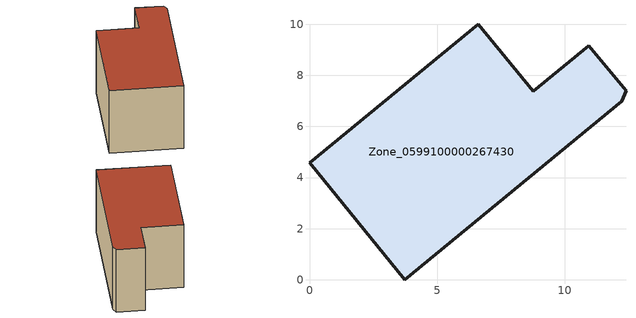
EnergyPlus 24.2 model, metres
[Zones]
Zone_0599100000267430
 floor ground (C_G): 12.39,7.4 12.22,6.98 3.74,0 0,4.57 6.6,10 8.76,7.37 10.94,9.17 z2.96
 wall outside (C_F): 12.39,7.4 10.94,9.17 8.76,7.37 6.6,10 0,4.57 3.74,0 12.22,6.98 12.39,7.4 z2.96:8.88
 roof outside (C_R): 12.22,6.98 12.39,7.4 10.94,9.17 8.76,7.37 6.6,10 0,4.57 3.74,0 z8.88
[BUILDING]
Pand.0599100000267430: North Axis=0; Terrain=City; Loads Convergence Tolerance Value=0.04; Temperature Convergence Tolerance Value=0.4; Solar Distribution=FullExterior; Maximum Number of Warmup Days=25; Minimum Number of Warmup Days=1
[Site:Location]
Rotterdam.The.Hague.AP_ZH_NLD Design_Conditions: Latitude=51.96; Longitude=4.45; Time Zone=1; Elevation=-4.5
[SITE:GROUNDTEMPERATURE:BUILDINGSURFACE]
18, 18, 18, 18, 18, 18, 18, 18, 18, 18, 18, 18
[MATERIAL] Thermal Absorptance=0.9; Solar Absorptance=0.7; Visible Absorptance=0.7
Name | Roughness | Thickness | Conductivity | Density | Specific Heat
G.TI.1946-1964 | MediumSmooth | 0.15 | 1 | 540 | 1210
F.TI.1946-1964 | Rough | 0.3 | 0.857143 | 1920 | 840
R.TI.1946-1964 | MediumRough | 0.2 | 0.277778 | 1500 | 1000
[CONSTRUCTION]
C_G: G.TI.1946-1964
C_F: F.TI.1946-1964
C_R: R.TI.1946-1964
[ZONE]
Zone_0599100000267430: Type=1; Multiplier=1; Ceiling Height=Autocalculate; Volume=Autocalculate; Floor Area=autocalculate; Part of Total Floor Area=Yes
[ZONEINFILTRATION:DESIGNFLOWRATE]
Infil_Zone_0599100000267430: Zone or ZoneList or Space or SpaceList=Zone_0599100000267430; Schedule=AlwaysOn; Design Flow Rate Calculation Method=Flow/Area; Flow Rate per Floor Area=0.003; Constant Term Coefficient=1; Temperature Term Coefficient=0; Velocity Term Coefficient=0; Velocity Squared Term Coefficient=0
[HVACTEMPLATE:ZONE:IDEALLOADSAIRSYSTEM]
Zone_0599100000267430: Maximum Heating Supply Air Temperature=50; Minimum Cooling Supply Air Temperature=13; Maximum Heating Supply Air Humidity Ratio=0.0156; Minimum Cooling Supply Air Humidity Ratio=0.0077; Heating Limit=NoLimit; Cooling Limit=NoLimit; Dehumidification Control Type=ConstantSensibleHeatRatio; Cooling Sensible Heat Ratio=0.7; Dehumidification Setpoint=60; Humidification Control Type=None; Humidification Setpoint=30; Outdoor Air Method=None; Outdoor Air Flow Rate per Person=0.00944; Outdoor Air Flow Rate per Zone Floor Area=0; Outdoor Air Flow Rate per Zone=0; Demand Controlled Ventilation Type=None; Outdoor Air Economizer Type=NoEconomizer; Heat Recovery Type=None; Sensible Heat Recovery Effectiveness=0.7; Latent Heat Recovery Effectiveness=0.65
[ZONECONTROL:THERMOSTAT]
ThermostatControl_Zone_0599100000267430: Zone or ZoneList=Zone_0599100000267430; Control Type Schedule=DualSetpointControlType; Control 1=Thermostat_Zone_0599100000267430; Temperature Difference Between Cutout And Setpoint=0
[THERMOSTATSETPOINT:DUALSETPOINT]
Thermostat_Zone_0599100000267430: Heating Setpoint Temperature Schedule=HeatingSetpoint_Zone_0599100000267430; Cooling Setpoint Temperature Schedule=CoolingSetpoint_Zone_0599100000267430
[SCHEDULE:COMPACT]
HeatingSetpoint_Zone_0599100000267430: Through: 12/31, For: AllDays, Until: 24:00, 21
CoolingSetpoint_Zone_0599100000267430: Through: 12/31, For: AllDays, Until: 24:00, 24
DualSetpointControlType: Through: 12/31, For: AllDays, Until: 24:00, 4
AlwaysOn: Through: 12/31, For: AllDays, Until: 24:00, 1
